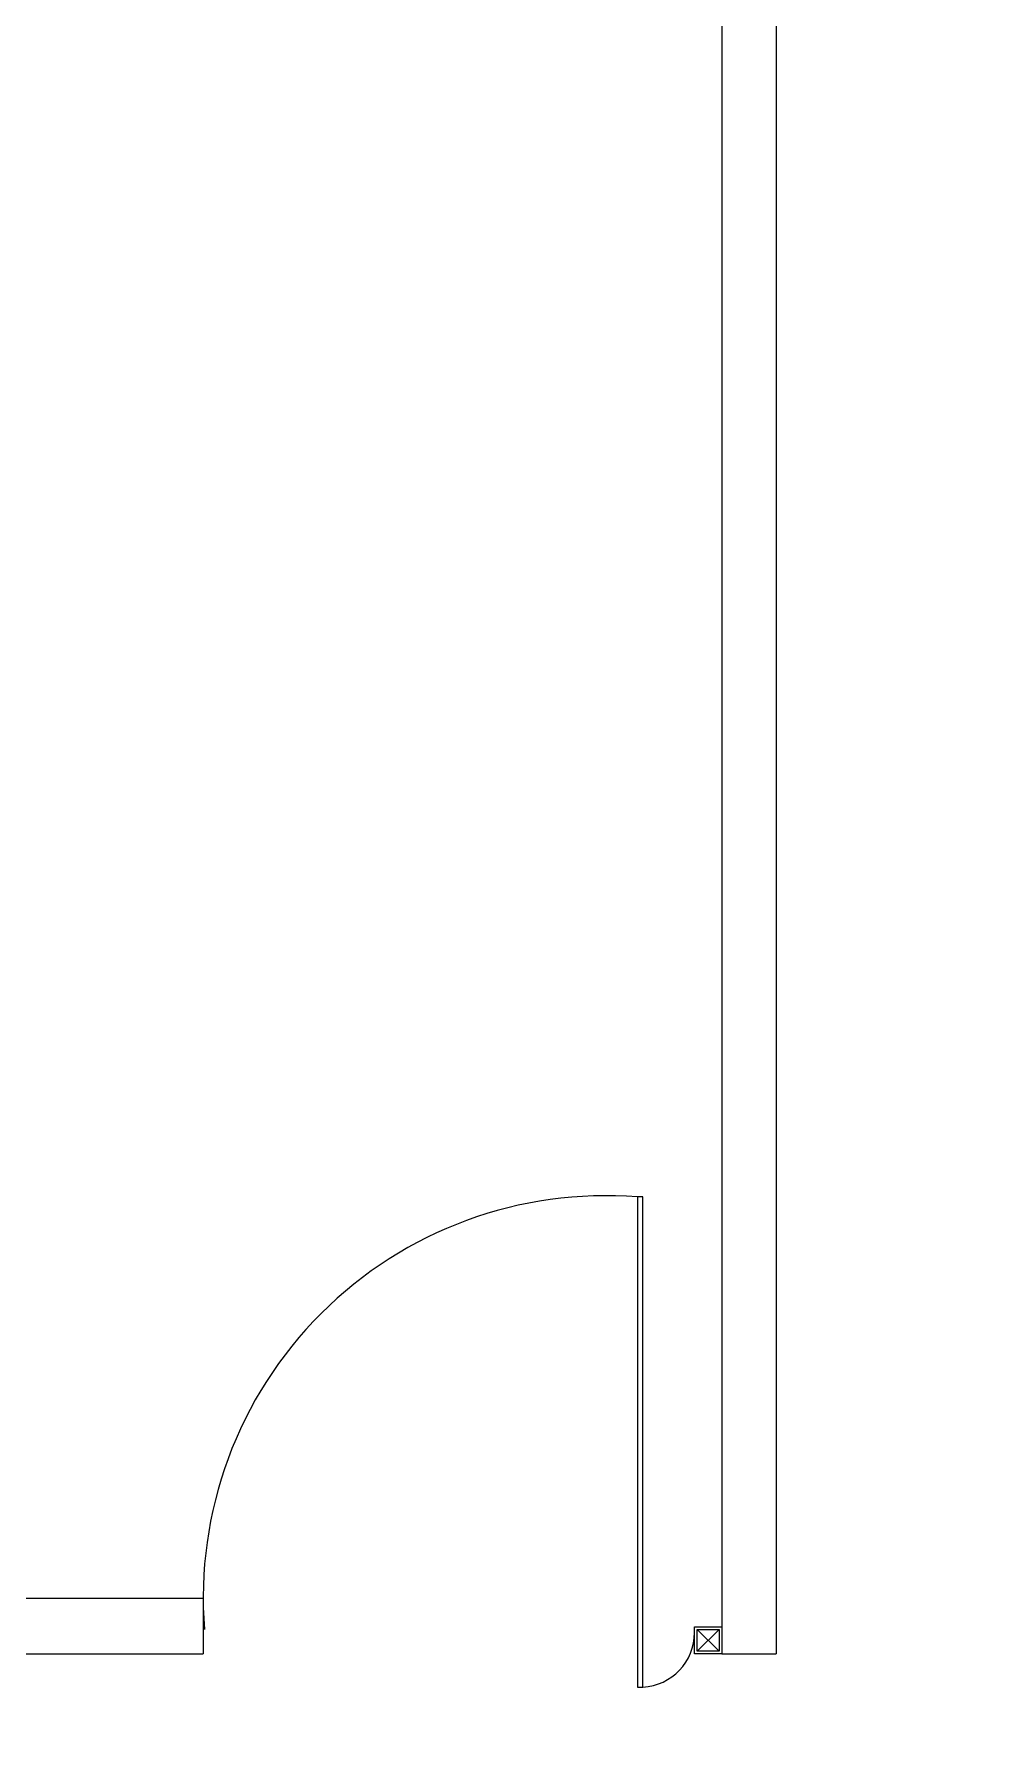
# Model space of a CAD drawing. Header units: millimetres. Extents: x 2698011 to 2856548, y 1019778 to 1210064.
# Drawn here: x 2778606 to 2780349, y 1121023 to 1124155 of the extents above; entities that cross this region are included whole.
import ezdxf

# ---------------------------------------------------------------- set-up
doc = ezdxf.new("R2010")
doc.units = ezdxf.units.MM
doc.set_wipeout_variables(frame=1)
doc.linetypes.add('DASHED', pattern=[19.05, 12.7, -6.35])
doc.linetypes.add('HIDDEN', pattern=[0.375, 0.25, -0.125])
for name, color, linetype in [('A-Aberturas', 9, 'Continuous'), ('Arq. Mampostería', 9, 'Continuous'), ('PROYECCIONES', 9, 'DASHED')]:
    doc.layers.add(name, color=color, linetype=linetype)

msp = doc.modelspace()

# ---------------------------------------------------------------- linework, layer by layer
msp.add_line((2778916.924, 1121280.661), (2778916.924, 1121180.661))
at = {"layer": 'A-Aberturas', "linetype": 'ByBlock'}
for p, q in [((2779864.2, 1121185.661), (2779824.2, 1121225.661)), ((2779864.2, 1121225.661), (2779824.2, 1121185.661))]:
    msp.add_line(p, q, dxfattribs=at)
for points in [[(2779819.2, 1121180.661), (2779819.2, 1121230.661), (2779869.2, 1121230.661), (2779869.2, 1121180.661)], [(2779824.2, 1121185.661), (2779824.2, 1121225.661), (2779864.2, 1121225.661), (2779864.2, 1121185.661)]]:
    msp.add_lwpolyline(points, close=True, dxfattribs=at)
at = {"layer": 'A-Aberturas', "ltscale": 0.3}
msp.add_arc((2779655.627, 1121283.415), 738.708, 85.452666, 184.50396, dxfattribs=at)
at = {"layer": 'Arq. Mampostería'}
for p, q in [((2779969.2, 1124640.695), (2779969.2, 1121180.778)), ((2779869.2, 1124530.695), (2779869.2, 1121180.661)), ((2776385.129, 1121280.661), (2778916.919, 1121283.415)), ((2776385.129, 1121180.661), (2778916.924, 1121180.661)), ((2779869.2, 1121180.778), (2779969.2, 1121180.778))]:
    msp.add_line(p, q, dxfattribs=at)

# ---------------------------------------------------------------- wipeouts: each hides what was drawn before it
at = {"linetype": 'HIDDEN'}
msp.add_wipeout([(2762493.082, 1121060.666), (2762493.081, 1121160.661), (2760149.76, 1121160.661), (2760149.766, 1115242.824), (2812376.776, 1115242.824), (2812376.776, 1121160.661), (2812276.383, 1121160.661), (2812276.383, 1115342.824), (2760249.782, 1115342.701), (2760249.776, 1121060.661)], dxfattribs=at).dxf.layer = 'PROYECCIONES'

# ---------------------------------------------------------------- next in the draw order: linework, layer by layer
at = {"layer": 'A-Aberturas'}
msp.add_lwpolyline([(2779724.193, 1122019.923), (2779714.201, 1122019.923), (2779714.201, 1121119.923), (2779724.193, 1121119.923)], close=True, dxfattribs=at)
at = {"layer": 'A-Aberturas', "ltscale": 0.3}
msp.add_arc((2779719.2, 1121219.798), 100, 272.866469, 0.000485, dxfattribs=at)

doc.saveas('drawing.dxf')
